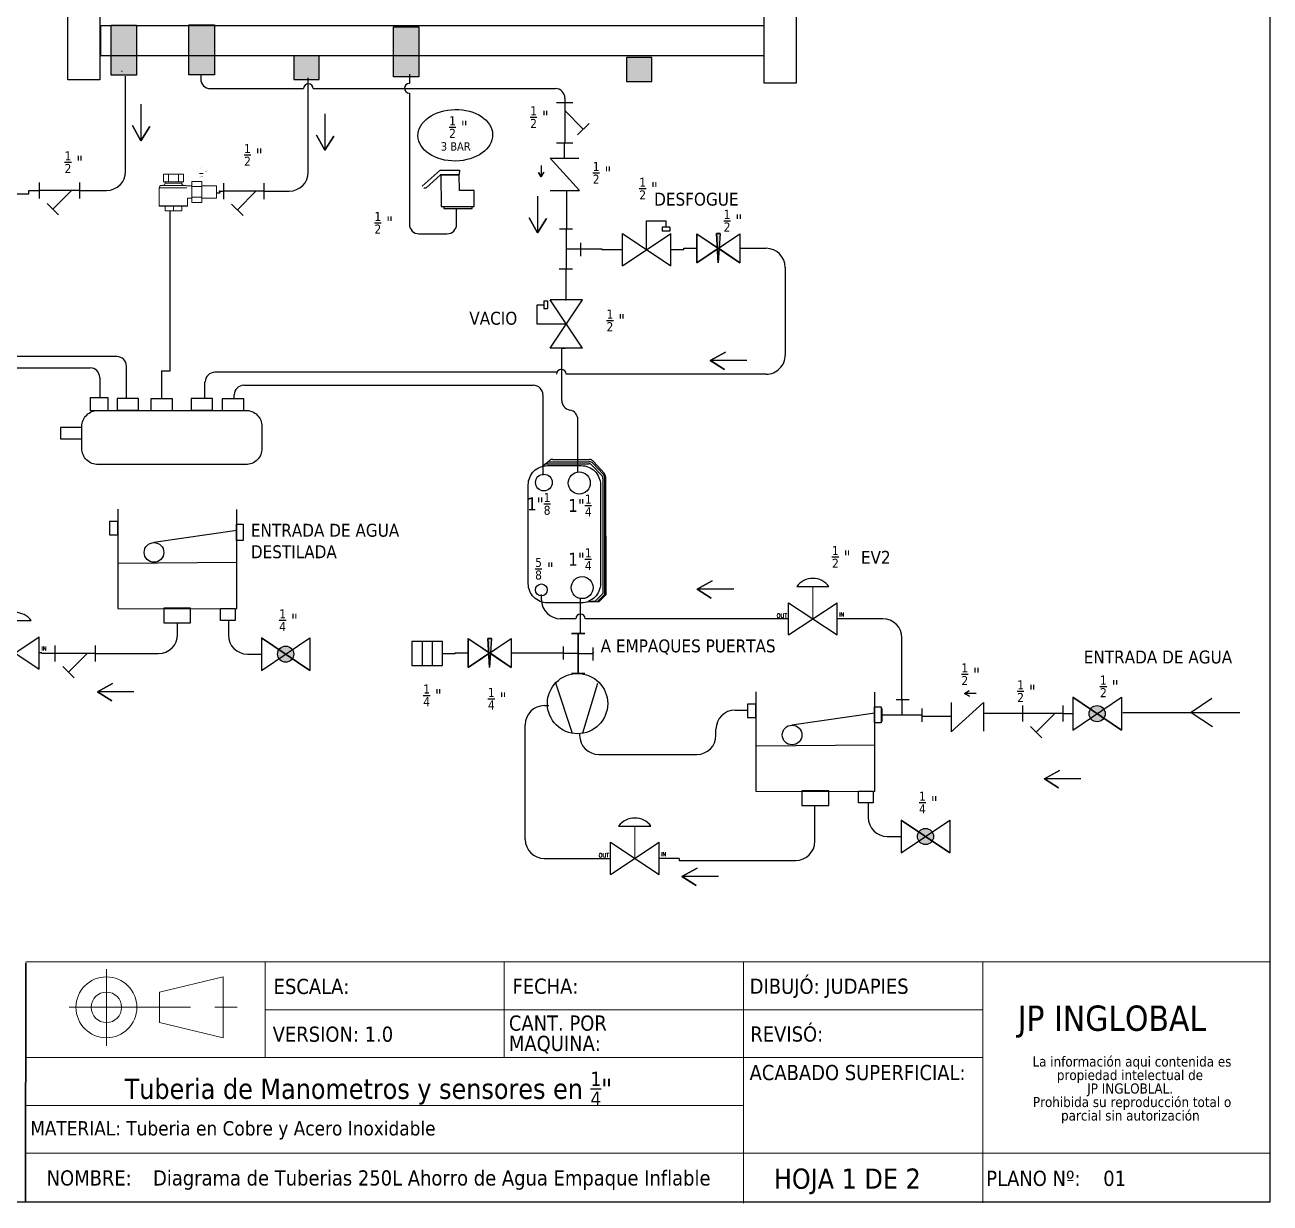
# Model space of a CAD drawing. Header units: millimetres. Extents: x -66 to 265, y 10 to 221.
# Drawn here: x 134.9 to 265, y 9.9 to 133 of the extents above; entities that cross this region are included whole.
import ezdxf
from ezdxf.enums import TextEntityAlignment as Align

# ---------------------------------------------------------------- set-up
doc = ezdxf.new("R2010")
doc.units = ezdxf.units.MM
doc.linetypes.add('CENTERX2', pattern=[20.32, 12.7, -2.54, 2.54, -2.54])
for name, color, linetype in [('CONTORNO', 179, 'Continuous'), ('SYMS', 7, 'Continuous'), ('TERMS', 123, 'Continuous'), ('WIRENO', 250, 'Continuous'), ('WIRES', 7, 'Continuous')]:
    doc.layers.add(name, color=color, linetype=linetype)
doc.styles.add('SLDTEXTSTYLE0', font='tahoma.ttf')
doc.styles.add('SLDTEXTSTYLE1', font='tahomabd.ttf')
doc.styles.get("Standard").update_dxf_attribs({"font": 'tahoma.ttf'})
doc.styles.add('WD', font='romans.shx')

# ---------------------------------------------------------------- blocks, each defined once
blk = doc.blocks.new('SW_NOTE_2')
at = {"layer": 'CONTORNO', "color": 0, "char_height": 1.0583, "attachment_point": 2, "style": 'SLDTEXTSTYLE0'}
for s, insert in [('La información aqui contenida es ', (10.29, 1.34)), ('propiedad intelectual de', (10.08, -0.07)), ('JP INGLOBLAL.', (10.1, -1.48)), ('Prohibida su reproducción total o ', (10.3, -2.89)), ('parcial sin autorización', (10.12, -4.3))]:
    blk.add_mtext(s, dxfattribs=dict(at, insert=insert))
blk = doc.blocks.new('SW_NOTE_4')
at = {"color": 0, "linetype": 'Continuous', "lineweight": 0, "char_height": 1.587, "attachment_point": 1, "style": 'SLDTEXTSTYLE0'}
for s, insert in [('CANT. POR ', (0, 2.02)), ('MAQUINA:', (0, -0.1))]:
    blk.add_mtext(s, dxfattribs=dict(at, insert=insert))
blk = doc.blocks.new('HGVA1_BALL_VALVE')
h = blk.add_hatch(color=256)
edge = h.paths.add_edge_path()
edge.add_arc((0, 0), 0.125, 0, 360)
at = {"ltscale": 3.2258}
for p, q in [((-0.375, 0.254), (0.375, -0.254)), ((-0.375, -0.254), (0.375, 0.254)), ((-0.375, 0.254), (-0.375, -0.254)), ((0.375, 0.254), (0.375, -0.254))]:
    blk.add_line(p, q, dxfattribs=at)
at = {"ltscale": 25.4, "flags": 128}
blk.add_lwpolyline([(0.375, 0.254), (0.375, -0.254), (-0.375, 0.254), (-0.375, -0.254)], close=True, dxfattribs=at)
at = {"ltscale": 3.2258}
blk.add_circle((0, 0), 0.125, dxfattribs=at)
at = {"ltscale": 25.4}
blk.add_circle((0, 0), 0.125, dxfattribs=at)
at = {"style": 'WD', "flags": 1}
for tag, height, p in [('INST', 0.125, (0.028, 0.678)), ('LOC', 0.125, (0.011, 0.516)), ('TAG1', 0.125, (0, 0.307)), ('FAMILY', 0.01, (-0.482, -0.121)), ('WDTYPE', 0.01, (-0.475, -0.062)), ('CAT', 0.01, (-0.482, -0.165)), ('MFG', 0.01, (-0.481, -0.197)), ('ASSYCODE', 0.01, (-0.453, -0.226))]:
    blk.add_attdef(tag, text='', height=height, dxfattribs=at).set_placement(p, align=Align.CENTER)
at = {"style": 'WD'}
blk.add_attdef('XREF', text='', height=0.0625, rotation=0.0625, dxfattribs=at).set_placement((0.541, 0.293), align=Align.TOP_CENTER)
blk.add_attdef('TERM01', text='', height=0.0625, dxfattribs=at).set_placement((-0.399, 0.018), align=Align.RIGHT)
for tag, p, height in [('X4TERM01', (-0.375, 0), 0.005), ('X8TERM02', (0, 0), 0.005), ('TERM02', (0.052, -0.037), 0.0625), ('X1TERM03', (0.375, 0), 0.005), ('TERM03', (0.406, 0.036), 0.0625), ('RATING1', (0.409, -0.162), 0.125), ('DESC1', (0.409, -0.341), 0.125), ('DESC2', (0.409, -0.525), 0.125), ('WDTAGALT', (0.409, -0.873), 0.125), ('DESC3', (0.409, -0.715), 0.125)]:
    blk.add_attdef(tag, p, '', height=height, dxfattribs=at)
blk = doc.blocks.new('HST1_STRAINER_Y_TYPE')
at = {"ltscale": 3.2258}
for p, q in [((0, 0.125), (0, -0.125)), ((0.625, 0.125), (0.625, -0.125)), ((0, 0), (0.625, 0)), ((0.125, 0), (0.412, -0.287)), ((0.324, -0.376), (0.501, -0.199))]:
    blk.add_line(p, q, dxfattribs=at)
at = {"style": 'WD', "flags": 1}
for tag, height, p in [('INST', 0.125, (0.33, 0.71)), ('LOC', 0.125, (0.306, 0.549)), ('TAG1', 0.125, (0.324, 0.34)), ('FAMILY', 0.01, (1.09, 0.044)), ('CAT', 0.01, (1.09, -0.001)), ('WDTYPE', 0.01, (1.102, -0.093)), ('MFG', 0.01, (1.092, -0.032)), ('ASSYCODE', 0.01, (1.12, -0.061))]:
    blk.add_attdef(tag, text='', height=height, dxfattribs=at).set_placement(p, align=Align.CENTER)
at = {"style": 'WD'}
for tag, height, p in [('WDTAGALT', 0.125, (0.035, 0.2)), ('TERM01', 0.0625, (-0.024, 0.018))]:
    blk.add_attdef(tag, text='', height=height, dxfattribs=at).set_placement(p, align=Align.RIGHT)
for tag, p, height in [('RATING1', (0.6, 0.18), 0.125), ('X4TERM01', (0, 0), 0.005), ('X1TERM03', (0.625, 0), 0.005), ('TERM03', (0.632, 0.013), 0.0625), ('DESC1', (-0.666, -0.258), 0.125), ('DESC2', (-0.666, -0.442), 0.125), ('X8TERM02', (0.412, -0.287), 0.005), ('TERM02', (0.447, -0.365), 0.0625), ('DESC3', (-0.666, -0.632), 0.125)]:
    blk.add_attdef(tag, p, '', height=height, dxfattribs=at)
blk.add_attdef('XREF', text='', height=0.0625, rotation=0.0625, dxfattribs=at).set_placement((0.649, -0.434), align=Align.TOP_CENTER)
blk = doc.blocks.new('check')
at = {"layer": 'WIRENO'}
for p, q in [((68.66, 166.54), (69.94, 166.54)), ((69.94, 166.54), (69.41, 166.25)), ((69.41, 166.25), (69.94, 166.54)), ((69.94, 166.54), (69.44, 166.85)), ((69.44, 166.85), (69.93, 166.54)), ((71.43, 162.27), (67.85, 165.55)), ((67.85, 165.55), (67.85, 162.36)), ((71.43, 165.55), (71.43, 162.27))]:
    blk.add_line(p, q, dxfattribs=at)
blk = doc.blocks.new('TNueva')
at = {"layer": 'WIRENO'}
for p, q in [((227.056, 75.746), (226.139, 75.746)), ((226.557, 74.707), (226.557, 75.745)), ((225.166, 74.246), (225.166, 75.163)), ((225.184, 74.712), (227.93, 74.712)), ((227.946, 74.232), (227.946, 75.149))]:
    blk.add_line(p, q, dxfattribs=at)
blk = doc.blocks.new('HGVA1_DIAPHRAGM_VALVE2')
at = {"color": 7, "linetype": 'Continuous', "lineweight": 0, "ltscale": 3.2258}
for p, q in [((-0.25, 0.5), (0.25, 0.5)), ((0, 0), (0, 0.5))]:
    blk.add_line(p, q, dxfattribs=at)
for p, q in [((-0.375, -0.25), (-0.375, 0.25)), ((-0.375, -0.25), (0.375, 0.25)), ((-0.375, 0.25), (0.375, -0.25)), ((0.375, -0.25), (0.375, 0.25))]:
    blk.add_line(p, q)
at = {"ltscale": 25.4, "flags": 128}
blk.add_lwpolyline([(0.25, 0.5, 0.5), (-0.25, 0.5)], format="xyb", close=True, dxfattribs=at)
at = {"style": 'WD', "flags": 1}
for tag, p in [('INST', (-0.469, 0.748)), ('LOC', (-0.469, 0.587)), ('TAG1', (-0.469, 0.378))]:
    blk.add_attdef(tag, text='', height=0.125, dxfattribs=at).set_placement(p, align=Align.RIGHT)
at = {"style": 'WD'}
blk.add_attdef('XREF', text='', height=0.0625, rotation=0.0625, dxfattribs=at).set_placement((0.518, 0.271), align=Align.TOP_CENTER)
blk.add_attdef('TERM01', text='', height=0.0625, dxfattribs=at).set_placement((-0.399, 0.018), align=Align.RIGHT)
for tag, p, height in [('X4TERM01', (-0.375, 0), 0.005), ('X1TERM02', (0.375, 0), 0.005), ('TERM02', (0.406, 0.036), 0.0625), ('RATING1', (0.388, -0.162), 0.125), ('DESC1', (0.388, -0.378), 0.125), ('DESC2', (0.388, -0.562), 0.125), ('DESC3', (0.388, -0.752), 0.125), ('WDTAGALT', (0.388, -0.907), 0.125)]:
    blk.add_attdef(tag, p, '', height=height, dxfattribs=at)
at = {"style": 'WD', "flags": 1}
for tag, p in [('WDTYPE', (-0.154, -0.127)), ('FAMILY', (-0.143, -0.17)), ('CAT', (-0.143, -0.215)), ('MFG', (-0.141, -0.246)), ('ASSYCODE', (-0.113, -0.275))]:
    blk.add_attdef(tag, text='', height=0.01, dxfattribs=at).set_placement(p, align=Align.CENTER)
blk = doc.blocks.new('RESERVA')
at = {"layer": 'WIRENO'}
for p, q in [((301.32, 73.69), (301.32, 59.85)), ((317.87, 59.8), (317.87, 73.64)), ((317.89, 70.73), (306.31, 69.05)), ((301.36, 66.16), (317.9, 66.3)), ((301.32, 59.85), (317.87, 59.8))]:
    blk.add_line(p, q, dxfattribs=at)
for points in [[(317.85, 71.6), (318.75, 71.6), (318.75, 69.35), (317.85, 69.35)], [(307.72, 57.86), (311.45, 57.86), (311.45, 59.9), (307.72, 59.9)]]:
    blk.add_lwpolyline(points, close=True, dxfattribs=at)
blk.add_circle((306.35, 67.67), 1.37, dxfattribs=at)
blk = doc.blocks.new('RESERVORIO')
at = {"layer": 'WIRENO'}
for points in [[(211.28, 62), (210.41, 62), (210.41, 60.61), (211.28, 60.61)], [(222.01, 52.91), (223.54, 52.91), (223.54, 51.68), (222.01, 51.68)]]:
    blk.add_lwpolyline(points, close=True, dxfattribs=at)
at = {"layer": 'WIRENO', "xscale": 0.75, "yscale": 0.75, "zscale": 0.75}
blk.add_blockref('RESERVA', (-14.7, 8.02), dxfattribs=at)
blk = doc.blocks.new('Bomba Vacio')
at = {"layer": 'WIRENO'}
for p, q in [((222.52, 152.69), (218.83, 163.9)), ((224.82, 152.84), (228.2, 163.9))]:
    blk.add_line(p, q, dxfattribs=at)
blk.add_circle((223.65, 159.36), 6.72, dxfattribs=at)
blk = doc.blocks.new('Enfriador')
at = {"layer": 'WIRENO'}
for p, q in [((76.92, 111.85), (77.07, 111.98)), ((77.4, 112.11), (81.25, 112.09)), ((81.62, 111.92), (82.8, 110.62)), ((76.26, 111.34), (76.63, 111.64)), ((76.63, 111.64), (81.18, 111.64)), ((76.64, 111.66), (76.9, 111.86)), ((76.9, 111.86), (81.23, 111.86)), ((81.54, 111.48), (82.5, 110.46)), ((81.6, 111.7), (82.68, 110.55)), ((82.64, 110.12), (82.64, 98.09)), ((82.81, 110.21), (82.83, 98)), ((82.93, 110.28), (82.95, 97.94)), ((82.64, 98.09), (81.83, 97.28)), ((82.83, 98), (82.04, 97.21)), ((82.95, 97.94), (82.22, 97.21)), ((81.83, 97.28), (81.1, 97.21)), ((82.04, 97.21), (81.17, 97.18)), ((82.22, 97.21), (81.97, 97.21))]:
    blk.add_line(p, q, dxfattribs=at)
blk.add_lwpolyline([(76.85, 111.46), (80.39, 111.46, -0.414214), (82.39, 109.46), (82.39, 99.12, -0.414214), (80.39, 97.12), (76.85, 97.12, -0.414214), (74.85, 99.12), (74.85, 109.46, -0.414214)], format="xyb", close=True, dxfattribs=at)
for centre, radius in [((80.18, 109.64), 1.15), ((76.48, 109.69), 0.873), ((76.22, 98.47), 0.619), ((80.48, 98.71), 1.15)]:
    blk.add_circle(centre, radius, dxfattribs=at)
for centre, start, end in [((77.4, 111.61), 89.7511, 131.1584), ((81.25, 111.59), 42.2685, 89.7511), ((81.18, 111.14), 43.3911, 90), ((81.23, 111.36), 43.2563, 90), ((82.43, 110.28), 0.0522, 42.2685), ((82.14, 110.12), 0, 43.3911), ((82.31, 110.21), 0.0807, 43.2563)]:
    blk.add_arc(centre, 0.5, start, end, dxfattribs=at)
blk = doc.blocks.new('HGVA1_NEADLE_VALVE')
blk.add_hatch(color=256).paths.add_polyline_path([(-0.034, 0.255), (0.03, 0.255), (-0.002, -0.255)])
at = {"ltscale": 3.2258}
for p, q in [((-0.375, 0.254), (0.375, -0.254)), ((-0.375, -0.254), (0.375, 0.254)), ((-0.375, 0.254), (-0.375, -0.254)), ((0.03, 0.255), (-0.034, 0.255)), ((-0.034, 0.255), (-0.002, -0.255)), ((0.03, 0.255), (-0.002, -0.255)), ((0.375, 0.254), (0.375, -0.254))]:
    blk.add_line(p, q, dxfattribs=at)
at = {"ltscale": 25.4, "flags": 128}
for points in [[(-0.375, -0.254), (-0.375, 0.254), (0, 0)], [(-0.034, 0.255), (0.03, 0.255), (-0.002, -0.255)], [(0.375, 0.254), (0.375, -0.254), (0, 0)]]:
    blk.add_lwpolyline(points, close=True, dxfattribs=at)
at = {"style": 'WD', "flags": 1}
for tag, height, p in [('INST', 0.125, (0.026, 0.682)), ('TAG1', 0.125, (-0.002, 0.311)), ('LOC', 0.125, (0.009, 0.52)), ('FAMILY', 0.01, (-0.145, -0.188)), ('WDTYPE', 0.01, (-0.122, -0.14)), ('CAT', 0.01, (-0.145, -0.232)), ('MFG', 0.01, (-0.143, -0.263)), ('ASSYCODE', 0.01, (-0.115, -0.293))]:
    blk.add_attdef(tag, text='', height=height, dxfattribs=at).set_placement(p, align=Align.CENTER)
at = {"style": 'WD'}
blk.add_attdef('XREF', text='', height=0.0625, rotation=0.0625, dxfattribs=at).set_placement((0.516, 0.298), align=Align.TOP_CENTER)
blk.add_attdef('TERM01', text='', height=0.0625, dxfattribs=at).set_placement((-0.399, 0.018), align=Align.RIGHT)
for tag, p, height in [('X4TERM01', (-0.375, 0), 0.005), ('X1TERM02', (0.375, 0), 0.005), ('TERM02', (0.406, 0.036), 0.0625), ('RATING1', (0.399, -0.148), 0.125), ('DESC1', (0.399, -0.313), 0.125), ('DESC2', (0.399, -0.497), 0.125), ('DESC3', (0.399, -0.686), 0.125), ('WDTAGALT', (0.399, -0.858), 0.125)]:
    blk.add_attdef(tag, p, '', height=height, dxfattribs=at)
blk = doc.blocks.new('HFI1_DRAIN_SILENCER')
for p, q in [((0.32, 0.125), (0, 0.125)), ((0, 0.125), (0, -0.125)), ((0.106, 0.125), (0.106, -0.125)), ((0.213, -0.125), (0.213, 0.125)), ((0.32, -0.125), (0.32, 0.125)), ((0, -0.125), (0.32, -0.125))]:
    blk.add_line(p, q)
at = {"style": 'WD'}
for tag, height, p in [('WDTAGALT', 0.125, (0.067, 0.187)), ('TERM01', 0.0625, (-0.025, 0.02))]:
    blk.add_attdef(tag, text='', height=height, dxfattribs=at).set_placement(p, align=Align.RIGHT)
for tag, p, height in [('RATING1', (0.105, 0.185), 0.125), ('X4TERM01', (0, 0), 0.005), ('X1TERM02', (0.32, 0), 0.005), ('TERM02', (0.327, 0.013), 0.0625), ('DESC1', (-0.829, -0.4), 0.125), ('DESC2', (-0.829, -0.584), 0.125), ('DESC3', (-0.829, -0.774), 0.125)]:
    blk.add_attdef(tag, p, '', height=height, dxfattribs=at)
at = {"style": 'WD', "flags": 1}
for tag, height, p in [('FAMILY', 0.01, (0.391, -0.029)), ('CAT', 0.01, (0.391, -0.073)), ('MFG', 0.01, (0.393, -0.104)), ('ASSYCODE', 0.01, (0.421, -0.134)), ('INST', 0.125, (0.357, -0.303)), ('LOC', 0.125, (0.334, -0.464)), ('WDTYPE', 0.01, (0.548, -0.276)), ('TAG1', 0.125, (0.352, -0.673))]:
    blk.add_attdef(tag, text='', height=height, dxfattribs=at).set_placement(p, align=Align.CENTER)
at = {"style": 'WD'}
blk.add_attdef('XREF', text='', height=0.0625, rotation=0.0625, dxfattribs=at).set_placement((0.642, -0.084), align=Align.TOP_CENTER)
blk = doc.blocks.new('WDDOT')
for radius in [0.03, 0.0187, 0.00929]:
    blk.add_circle((0, 0), radius)
blk = doc.blocks.new('Trampo')
for points in [[(117.18, 260.47), (116.16, 260.47), (116.16, 260.53), (116.64, 260.53), (116.64, 263.49), (116.17, 263.03), (116.12, 263.08), (116.65, 263.61), (116.7, 263.61), (116.7, 260.53), (117.18, 260.53)], [(117.75, 258.35), (117.2, 257.8), (116.17, 257.8), (115.68, 257.31), (115.68, 256.33), (117.7, 256.33), (117.7, 256.27), (115.61, 256.27), (115.61, 257.34), (116.16, 257.87), (117.18, 257.87), (117.66, 258.37), (117.66, 258.86), (117.18, 259.34), (116.17, 259.34), (115.68, 258.85), (115.63, 258.9), (116.16, 259.43), (117.2, 259.43), (117.75, 258.88)], [(119.73, 262.17), (119, 260.7), (118.92, 260.75), (119.65, 262.2)], [(120.48, 262.17), (119.73, 260.7), (119.65, 260.75), (120.39, 262.2)]]:
    blk.add_hatch(color=7).paths.add_polyline_path(points)
at = {"color": 7, "linetype": 'Continuous', "lineweight": 15}
for points in [[(93.14, 259.47), (105.47, 259.47), (105.47, 254.69), (93.14, 254.69)], [(93.14, 254.69), (93.14, 259.47), (93.14, 259.47)], [(96.24, 254.69), (96.24, 259.47), (96.24, 259.47)], [(102.39, 254.69), (102.39, 259.47), (102.39, 259.47)], [(90.48, 251.05), (90.48, 239.82), (90.48, 239.82)], [(91.97, 252.49), (106.66, 252.49), (106.66, 252.49)], [(94.17, 254.69), (94.17, 253.97), (94.17, 253.97)], [(104.46, 253.97), (104.46, 254.69), (104.46, 254.69)], [(110.68, 252.31), (107.39, 252.31), (107.39, 252.31)], [(116.95, 255.02), (110.68, 255.02), (110.68, 241.9), (116.95, 241.9)], [(116.95, 251.77), (110.68, 251.77), (110.68, 251.77)], [(116.95, 255.02), (116.95, 241.9), (116.95, 241.9)], [(126.1, 252.31), (116.95, 252.31), (116.95, 252.31)], [(126.1, 252.31), (126.1, 244.62), (126.1, 244.62)], [(108.15, 239.82), (108.15, 244.62), (108.15, 244.62)], [(108.15, 244.62), (110.68, 244.62), (110.68, 244.62)], [(116.95, 245.16), (110.68, 245.16), (110.68, 245.16)], [(116.95, 244.62), (126.1, 244.62), (126.1, 244.62)], [(107.93, 239.65), (90.7, 239.65), (90.7, 239.65)], [(104.46, 239.65), (104.46, 236.73), (94.17, 236.73), (94.17, 239.65)], [(99.3, 239.65), (99.3, 236.73), (99.3, 236.73)]]:
    blk.add_lwpolyline(points, dxfattribs=at)
at = {"color": 7, "linetype": 'Continuous', "lineweight": 20}
blk.add_lwpolyline([(115.59, 259.99), (117.71, 259.99), (117.71, 259.99)], dxfattribs=at)
at = {"color": 8, "linetype": 'Continuous', "lineweight": 15}
for points in [[(107.64, 251.05), (90.48, 251.05), (90.48, 251.05)], [(94.17, 253.97), (104.46, 253.97), (104.46, 253.97)], [(90.48, 239.82), (108.15, 239.82), (108.15, 239.82)]]:
    blk.add_lwpolyline(points, dxfattribs=at)
at = {"color": 7, "linetype": 'Continuous', "lineweight": 15}
for points in [[(91.94, 252.53), (91.14, 252.53), (90.48, 251.88), (90.48, 251.07)], [(92.66, 252.53), (93.48, 252.53), (94.12, 253.19), (94.12, 254)], [(104.46, 254), (104.46, 253.19), (105.12, 252.53), (105.92, 252.53)], [(107.36, 252.34), (107.12, 252.46), (106.89, 252.53), (106.64, 252.53)], [(90.48, 239.85), (90.48, 239.74), (90.56, 239.65), (90.68, 239.65)], [(107.92, 239.65), (108.02, 239.65), (108.1, 239.74), (108.1, 239.85)]]:
    blk.add_open_spline(points, degree=3, dxfattribs=at)
blk = doc.blocks.new('HGVA1_FLOAT_OPERATED_VALVE')
for p, q in [((0, 0), (0, 0.45)), ((0, 0.45), (0.3, 0.45)), ((0.3, 0.45), (0.3, 0.351)), ((-0.375, -0.25), (-0.375, 0.25)), ((-0.375, -0.25), (0.375, 0.25)), ((-0.375, 0.25), (0.375, -0.25)), ((0.36, 0.351), (0.24, 0.351)), ((0.24, 0.351), (0.24, 0.291)), ((0.36, 0.291), (0.24, 0.291)), ((0.36, 0.351), (0.36, 0.291)), ((0.375, -0.25), (0.375, 0.25))]:
    blk.add_line(p, q)
at = {"style": 'WD', "flags": 1}
for tag, p in [('INST', (-0.482, 0.637)), ('TAG1', (-0.481, 0.27)), ('LOC', (-0.482, 0.454))]:
    blk.add_attdef(tag, text='', height=0.125, dxfattribs=at).set_placement(p, align=Align.RIGHT)
at = {"style": 'WD'}
blk.add_attdef('XREF', text='', height=0.0625, rotation=0.0625, dxfattribs=at).set_placement((0.52, 0.255), align=Align.TOP_CENTER)
blk.add_attdef('TERM01', text='', height=0.0625, dxfattribs=at).set_placement((-0.399, 0.018), align=Align.RIGHT)
for tag, p, height in [('X4TERM01', (-0.375, 0), 0.005), ('X1TERM02', (0.375, 0), 0.005), ('TERM02', (0.406, 0.036), 0.0625), ('RATING1', (0.388, -0.148), 0.125), ('DESC1', (0.388, -0.364), 0.125), ('DESC2', (0.388, -0.548), 0.125), ('DESC3', (0.388, -0.738), 0.125), ('WDTAGALT', (0.388, -0.91), 0.125)]:
    blk.add_attdef(tag, p, '', height=height, dxfattribs=at)
at = {"style": 'WD', "flags": 1}
for tag, p in [('WDTYPE', (-0.173, -0.125)), ('FAMILY', (-0.176, -0.156)), ('CAT', (-0.176, -0.2)), ('MFG', (-0.174, -0.232)), ('ASSYCODE', (-0.146, -0.261))]:
    blk.add_attdef(tag, text='', height=0.01, dxfattribs=at).set_placement(p, align=Align.CENTER)
blk = doc.blocks.new('SAFETY')
at = {"layer": 'WIRENO'}
for p, q in [((90.56, 155.92), (92.05, 157.26)), ((92.05, 157.26), (93.67, 157.26)), ((93.67, 157.26), (93.65, 156.88)), ((92.08, 156.85), (90.86, 155.76)), ((93.65, 156.88), (92.08, 156.85)), ((92.13, 156.84), (92.15, 154.22)), ((93.65, 156.83), (92.15, 156.83)), ((93.67, 155.56), (93.65, 156.83)), ((90.86, 155.76), (90.69, 155.74)), ((94.91, 155.56), (93.67, 155.56)), ((94.91, 154.22), (94.91, 155.56)), ((92.15, 154.22), (94.91, 154.22)), ((92.37, 154.22), (92.37, 154.04)), ((92.37, 154.04), (94.73, 154.04)), ((94.73, 154.04), (94.73, 154.22))]:
    blk.add_line(p, q, dxfattribs=at)

msp = doc.modelspace()

# ---------------------------------------------------------------- hatches: boundary and pattern name
at = {"layer": 'WIRENO'}
h = msp.add_hatch(dxfattribs=at)
h.set_pattern_fill('AR-CONC', color=256)
h.paths.add_polyline_path([(101.3, 138.28), (101.3, 137.08), (98.24, 137.08), (98.24, 135.57), (101.31, 135.57), (101.31, 134.08), (103.4, 136.17)])
h.paths.add_polyline_path([(97.73, 116.8), (96.23, 116.8), (96.23, 113.73), (94.73, 113.73), (96.82, 111.64), (98.93, 113.73), (97.73, 113.73)])
h.paths.add_polyline_path([(121.65, 101.49), (119.55, 99.4), (121.65, 97.29), (121.65, 98.49), (124.72, 98.49), (124.72, 99.99), (121.65, 99.99)])
h.paths.add_polyline_path([(100.12, 84.73), (98.62, 84.73), (98.62, 81.67), (97.12, 81.67), (99.21, 79.57), (101.32, 81.67), (100.12, 81.67)])
h.paths.add_polyline_path([(204.83, 49.61), (204.83, 48.41), (201.77, 48.41), (201.77, 46.9), (204.83, 46.9), (204.83, 45.41), (206.93, 47.5)])
h.paths.add_polyline_path([(236.86, 94.98), (233.8, 94.98), (233.8, 96.48), (231.7, 94.39), (233.8, 92.28), (233.8, 93.48), (236.86, 93.48)])
h = msp.add_hatch(color=256, dxfattribs=at)
h.dxf.hatch_style = 1
h.paths.add_polyline_path([(143.92, 129.63), (143.92, 127.7), (146.58, 127.7), (146.58, 129.63)])
h.paths.add_polyline_path([(146.58, 132.73), (143.92, 132.73), (143.92, 129.63), (146.58, 129.63)])
h = msp.add_hatch(color=256, dxfattribs=at)
h.dxf.hatch_style = 1
h.paths.add_polyline_path([(152.04, 129.67), (152.04, 127.74), (154.71, 127.74), (154.71, 129.67)])
h.paths.add_polyline_path([(154.71, 132.78), (152.04, 132.78), (152.04, 129.67), (154.71, 129.67)])
h = msp.add_hatch(color=256, dxfattribs=at)
h.dxf.hatch_style = 1
h.paths.add_polyline_path([(176.08, 132.75), (173.41, 132.75), (173.41, 127.54), (176.08, 127.54)])
h = msp.add_hatch(color=256, dxfattribs=at)
h.dxf.hatch_style = 1
h.paths.add_polyline_path([(165.65, 129.74), (163, 129.74), (163, 127.25), (165.65, 127.25)])
h = msp.add_hatch(color=256, dxfattribs=at)
h.dxf.hatch_style = 1
h.paths.add_polyline_path([(200.42, 129.55), (197.78, 129.55), (197.78, 127.06), (200.42, 127.06)])
h = msp.add_hatch(dxfattribs=at)
h.set_pattern_fill('AR-CONC', color=256, scale=0.5)
h.set_pattern_definition([(50, (111.784, 24.14), (91.09, -7.97), [9.525, -104.775]), (355, (111.78, 24.14), (-17.62, 95.53), [7.62, -83.82]), (100.45, (119.375, 23.47), (73.47, 87.56), [8.095, -89.045]), (46.18, (111.78, 49.54), (135.54, -21.02), [14.29, -157.16]), (96.64, (123.08, 47.79), (118.7, 123.71), [12.14, -133.57]), (351.18, (111.78, 49.54), (118.7, 123.71), [11.43, -125.73]), (21, (124.484, 43.19), (75.81, -51.13), [9.525, -104.775]), (326, (124.48, 43.19), (30.9, 92.09), [7.62, -83.82]), (71.45, (130.8, 38.93), (106.71, 40.96), [8.095, -89.045]), (37.5, (111.784, 24.138), (1.544, 42.278), [0, -82.804, 0, -85.09, 0, -84.1375]), (7.5, (111.784, 24.138), (33.41, 50.09), [0, -48.514, 0, -80.899, 0, -32.0675]), (327.5, (83.463, 24.138), (67.795, -2.864), [0, -31.75, 0, -99.06, 0, -131.445]), (317.5, (70.763, 24.14), (74.065, 12.713), [0, -41.275, 0, -65.786, 0, -93.345])])
h.paths.add_polyline_path([(155.99, 100.43), (158.09, 102.52), (156.89, 102.52), (156.89, 105.59), (155.39, 105.59), (155.39, 102.52), (153.89, 102.52)])
h = msp.add_hatch(dxfattribs=at)
h.set_pattern_fill('AR-CONC', color=256, scale=0.5)
h.set_pattern_definition([(50, (190.336, 15.9), (91.09, -7.97), [9.525, -104.775]), (355, (190.34, 15.9), (-17.62, 95.53), [7.62, -83.82]), (100.45, (197.93, 15.24), (73.47, 87.56), [8.095, -89.045]), (46.18, (190.34, 41.3), (135.54, -21.02), [14.29, -157.16]), (96.64, (201.63, 39.55), (118.7, 123.71), [12.14, -133.57]), (351.18, (190.34, 41.3), (118.7, 123.71), [11.43, -125.73]), (21, (203.036, 34.95), (75.81, -51.13), [9.525, -104.775]), (326, (203.04, 34.95), (30.9, 92.09), [7.62, -83.82]), (71.45, (209.35, 30.69), (106.71, 40.96), [8.095, -89.045]), (37.5, (190.336, 15.9), (1.544, 42.278), [0, -82.804, 0, -85.09, 0, -84.1375]), (7.5, (190.336, 15.9), (33.41, 50.09), [0, -48.514, 0, -80.899, 0, -32.0675]), (327.5, (162.015, 15.9), (67.795, -2.864), [0, -31.75, 0, -99.06, 0, -131.445]), (317.5, (149.315, 15.9), (74.065, 12.713), [0, -41.275, 0, -65.786, 0, -93.345])])
h.paths.add_polyline_path([(233.8, 93.48), (236.86, 93.48), (236.86, 94.98), (233.8, 94.98), (233.8, 96.48), (231.7, 94.39), (233.8, 92.28)])
h = msp.add_hatch(dxfattribs=at)
h.set_pattern_fill('AR-CONC', color=256, scale=0.5)
h.set_pattern_definition([(50, (160.04, -29.775), (91.09, -7.97), [9.525, -104.775]), (355, (160.04, -29.78), (-17.62, 95.53), [7.62, -83.82]), (100.45, (167.63, -30.44), (73.47, 87.56), [8.095, -89.045]), (46.18, (160.04, -4.38), (135.54, -21.02), [14.29, -157.16]), (96.64, (171.33, -6.13), (118.7, 123.71), [12.14, -133.57]), (351.18, (160.04, -4.38), (118.7, 123.71), [11.43, -125.73]), (21, (172.74, -10.725), (75.81, -51.13), [9.525, -104.775]), (326, (172.74, -10.73), (30.9, 92.09), [7.62, -83.82]), (71.45, (179.06, -14.99), (106.71, 40.96), [8.095, -89.045]), (37.5, (160.04, -29.775), (1.544, 42.278), [0, -82.804, 0, -85.09, 0, -84.1375]), (7.5, (160.04, -29.775), (33.41, 50.09), [0, -48.514, 0, -80.899, 0, -32.0675]), (327.5, (131.717, -29.775), (67.795, -2.864), [0, -31.75, 0, -99.06, 0, -131.445]), (317.5, (119.02, -29.775), (74.065, 12.713), [0, -41.275, 0, -65.786, 0, -93.345])])
h.paths.add_polyline_path([(204.83, 46.9), (204.83, 45.41), (206.93, 47.5), (204.83, 49.61), (204.83, 48.41), (201.77, 48.41), (201.77, 46.9)])

# ---------------------------------------------------------------- linework, layer by layer
at = {"color": 7, "linetype": 'Continuous'}
for p, q in [((265, 10), (265, 205)), ((15, 10), (265, 10))]:
    msp.add_line(p, q, dxfattribs=at)
at = {"color": 7, "linetype": 'CENTERX2', "lineweight": 0}
for p, q in [((265, 51.17), (265, 10)), ((143.43, 34.29), (143.43, 26.3)), ((139.53, 30.32), (157.1, 30.32)), ((134.96, 10), (265, 10))]:
    msp.add_line(p, q, dxfattribs=at)
at = {"color": 7, "linetype": 'Continuous', "lineweight": 30}
msp.add_line((135.02, 34.97), (134.96, 10), dxfattribs=at)
at = {"color": 7, "linetype": 'Continuous', "lineweight": 0}
for p, q in [((265, 35.07), (135, 35.07)), ((160, 35.09), (160, 25.07)), ((185, 35.07), (185, 25.07)), ((210, 35.07), (210, 9.87)), ((235, 35.07), (235, 9.9)), ((155.64, 33.5), (148.97, 31.91)), ((155.64, 27.15), (155.64, 33.5)), ((148.97, 31.91), (148.97, 28.74)), ((235, 30.07), (160, 30.07)), ((148.97, 28.74), (155.64, 27.15)), ((235, 25.07), (134.99, 25.07)), ((210, 20.07), (134.99, 20.07)), ((265, 15.07), (134.99, 15.07))]:
    msp.add_line(p, q, dxfattribs=at)
for radius in [3.18, 1.59]:
    msp.add_circle((143.43, 30.32), radius, dxfattribs=at)
at = {"layer": 'WIRENO'}
for p, q in [((147.01, 124.67), (147.01, 120.85)), ((166.25, 123.67), (166.25, 119.86)), ((147.01, 120.85), (146.15, 122.44)), ((146.15, 122.44), (147.01, 120.85)), ((147.01, 120.85), (147.96, 122.33)), ((147.96, 122.33), (147.01, 120.86)), ((166.25, 119.86), (165.39, 121.44)), ((165.39, 121.44), (166.25, 119.86)), ((166.25, 119.86), (167.2, 121.34)), ((167.2, 121.34), (166.25, 119.87)), ((188.48, 115.06), (188.48, 111.24)), ((188.48, 111.24), (187.61, 112.82)), ((187.61, 112.82), (188.48, 111.24)), ((188.48, 111.24), (189.42, 112.72)), ((189.42, 112.72), (188.48, 111.25)), ((206.52, 97.9), (208.1, 98.76)), ((208.1, 98.76), (206.52, 97.9)), ((210.33, 97.9), (206.52, 97.9)), ((206.52, 97.9), (208, 96.95)), ((208, 96.95), (206.53, 97.9)), ((205.14, 74.01), (206.73, 74.87)), ((206.73, 74.87), (205.14, 74.01)), ((208.96, 74.01), (205.14, 74.01)), ((205.14, 74.01), (206.62, 73.06)), ((206.62, 73.06), (205.15, 74.01)), ((142.5, 63.29), (144.08, 64.15)), ((144.08, 64.15), (142.5, 63.29)), ((146.31, 63.29), (142.5, 63.29)), ((142.5, 63.29), (143.98, 62.35)), ((143.98, 62.35), (142.51, 63.29)), ((258.91, 62.6), (256.74, 61.13)), ((249.63, 61.13), (261.85, 61.13)), ((256.74, 61.13), (258.97, 59.66)), ((241.41, 54.18), (243, 55.05)), ((243, 55.05), (241.42, 54.18)), ((245.23, 54.18), (241.41, 54.18)), ((241.42, 54.18), (242.9, 53.24)), ((242.9, 53.24), (241.43, 54.18)), ((203.56, 43.99), (205.14, 44.86)), ((205.14, 44.86), (203.56, 43.99)), ((207.38, 43.99), (203.56, 43.99)), ((203.56, 43.99), (205.04, 43.05)), ((205.04, 43.05), (203.57, 43.99))]:
    msp.add_line(p, q, dxfattribs=at)
for points in [[(139.39, 171.29), (142.74, 171.29), (142.74, 127.22), (139.39, 127.22)], [(212.13, 170.93), (215.48, 170.93), (215.48, 126.87), (212.13, 126.87)], [(142.8, 129.76), (212.16, 129.76), (212.16, 132.86), (142.8, 132.86)], [(143.92, 132.92), (146.58, 132.92), (146.58, 127.7), (143.92, 127.7)], [(152.04, 132.96), (154.71, 132.96), (154.71, 127.74), (152.04, 127.74)], [(173.41, 132.75), (176.08, 132.75), (176.08, 127.54), (173.41, 127.54)], [(163, 127.25), (165.65, 127.25), (165.65, 129.74), (163, 129.74)], [(197.78, 127.06), (200.42, 127.06), (200.42, 129.55), (197.78, 129.55)], [(143.58, 92.65), (141.78, 92.65), (141.78, 94.02), (143.58, 94.02)], [(144.55, 92.71), (146.78, 92.71), (146.78, 93.93), (144.55, 93.93)], [(148.08, 92.69), (150.32, 92.69), (150.32, 93.91), (148.08, 93.91)], [(152.29, 92.7), (154.53, 92.7), (154.53, 93.92), (152.29, 93.92)], [(155.54, 92.68), (157.77, 92.68), (157.77, 93.9), (155.54, 93.9)], [(138.63, 89.7), (140.87, 89.7), (140.87, 90.91), (138.63, 90.91)]]:
    msp.add_lwpolyline(points, close=True, dxfattribs=at)
msp.add_lwpolyline([(142.56, 92.69), (157.99, 92.69, -0.414214), (159.68, 91.01), (159.68, 88.71, -0.414214), (157.99, 87.02), (142.56, 87.02, -0.414214), (140.87, 88.71), (140.87, 91.01, -0.414214)], format="xyb", close=True, dxfattribs=at)
msp.add_ellipse((179.88, 121.43), major_axis=(3.9, 0.07), ratio=0.68956, dxfattribs=at)
at = {"layer": 'WIRES'}
for p, q in [((144.99, 128.13), (145.09, 128.13)), ((145.44, 117.66), (145.44, 127.59)), ((153.28, 127.74), (153.28, 127.31)), ((175.08, 127.83), (175.08, 126.83)), ((154.28, 126.31), (164.02, 126.31)), ((164.52, 117.59), (164.52, 127.44)), ((165.02, 126.31), (172.25, 126.31)), ((172.25, 126.31), (190.33, 126.31)), ((175.08, 125.84), (175.08, 112.13)), ((191.33, 125.31), (191.33, 124.85)), ((191.29, 119.03), (191.29, 120.63)), ((191.34, 120.63), (191.31, 120.63)), ((131.47, 115.31), (135.33, 115.31)), ((135.33, 115.31), (135.33, 115.66)), ((135.33, 115.66), (136.39, 115.66)), ((140.61, 115.66), (143.44, 115.66)), ((154.93, 115.43), (155.27, 115.43)), ((155.27, 115.43), (155.27, 115.59)), ((155.27, 115.59), (155.67, 115.59)), ((159.89, 115.59), (162.52, 115.59)), ((191.53, 111.64), (191.53, 115.71)), ((150.05, 113.54), (150.05, 96.77)), ((180.01, 112.13), (180.01, 113.79)), ((176.08, 111.13), (179.01, 111.13)), ((193.01, 109.55), (195.17, 109.55)), ((195.17, 109.55), (195.17, 109.51)), ((195.17, 109.51), (197.33, 109.51)), ((202.39, 109.51), (203.74, 109.51)), ((203.74, 109.51), (203.74, 109.65)), ((203.74, 109.65), (205.09, 109.65)), ((209.61, 109.62), (212.35, 109.62)), ((191.46, 104.34), (191.46, 107.47)), ((214.35, 107.62), (214.35, 98.47)), ((191.35, 104.24), (191.45, 104.34)), ((191.35, 104.24), (191.44, 104.24)), ((191, 93.71), (191, 99.17)), ((191, 99.17), (191.35, 99.17)), ((144.53, 98.3), (128.03, 98.3)), ((132.5, 97.13), (141.73, 97.13)), ((145.53, 93.93), (145.53, 97.3)), ((150.05, 96.77), (149.17, 96.77)), ((149.17, 96.77), (149.17, 93.91)), ((190.5, 96.67), (154.75, 96.67)), ((212.35, 96.47), (191.47, 96.48)), ((142.73, 96.13), (142.73, 94.02)), ((153.72, 93.92), (153.72, 95.67)), ((153.72, 95.67), (153.75, 95.67)), ((157.78, 95.31), (188.03, 95.31)), ((156.78, 93.9), (156.78, 94.31)), ((189.03, 94.31), (189.03, 85.91)), ((192.69, 86.24), (192.69, 91.73)), ((188.88, 72.91), (188.88, 73.44)), ((192.95, 69.37), (192.95, 73.11)), ((150.87, 69.28), (150.87, 70.49)), ((156.17, 70.72), (156.17, 69.22)), ((192.46, 70.91), (190.88, 70.91)), ((214.7, 70.91), (193.47, 70.91)), ((224.54, 70.91), (219.76, 70.91)), ((226.54, 62.42), (226.54, 68.91)), ((136.67, 67.35), (136.42, 67.35)), ((136.67, 67.28), (136.67, 67.35)), ((137.81, 67.28), (136.67, 67.28)), ((138.04, 67.28), (137.81, 67.28)), ((137.81, 67.28), (137.81, 67.28)), ((142.26, 67.28), (148.87, 67.28)), ((158.17, 67.22), (159.63, 67.22)), ((178.55, 67.3), (179.88, 67.3)), ((179.88, 67.3), (179.88, 67.34)), ((179.88, 67.34), (181.22, 67.34)), ((185.72, 67.34), (191.13, 67.34)), ((194.27, 67.41), (194.27, 67.35)), ((189.18, 61.84), (189.65, 61.84)), ((209.11, 61.37), (210.35, 61.37)), ((228.64, 60.75), (231.66, 60.75)), ((235.06, 60.3), (235.06, 60.27)), ((239.12, 61.01), (235.07, 61.01)), ((243.34, 61.01), (243.41, 61.01)), ((243.41, 61.01), (243.41, 61.02)), ((243.41, 61.02), (244.15, 61.02)), ((244.15, 61.02), (244.15, 61.01)), ((244.15, 61.01), (244.4, 61.01)), ((187.18, 47.87), (187.18, 59.84)), ((192.87, 58.91), (192.87, 58.74)), ((207.11, 58.74), (207.11, 59.37)), ((194.87, 56.74), (205.11, 56.74)), ((217.44, 47.67), (217.44, 51.39)), ((223.01, 51.68), (223.01, 50.17)), ((225.01, 48.17), (226.47, 48.17)), ((189.15, 45.87), (196.1, 45.87)), ((203.25, 45.87), (201.17, 45.87)), ((203.25, 45.87), (203.25, 45.67)), ((203.25, 45.67), (214.63, 45.67)), ((214.63, 45.67), (215.44, 45.67))]:
    msp.add_line(p, q, dxfattribs=at)
for centre, radius, start, end in [((154.28, 127.31), 1, 180, 269.9918), ((164.53, 126.31), 0.5, 0, 180), ((175.08, 126.34), 0.5, 90, 270), ((190.33, 125.31), 1, 0, 90), ((143.44, 117.66), 2, 270, 0), ((162.52, 117.59), 2, 270, 0), ((176.08, 112.13), 1, 180, 270), ((179.01, 112.13), 1, 270, 0), ((212.35, 107.62), 2, 0, 90), ((144.53, 97.3), 1, 0, 90), ((212.35, 98.47), 2, 269.9886, 0), ((141.73, 96.13), 1, 0, 90), ((154.75, 95.67), 1, 90, 180), ((190.96, 96.48), 0.5, 0, 180), ((157.78, 94.31), 1, 90, 180), ((188.03, 94.31), 1, 0, 90), ((192, 93.71), 1, 180, 260.9537), ((191.69, 91.73), 1, 0, 80.9537), ((190.88, 72.91), 2, 180, 269.9845), ((192.96, 70.91), 0.5, 0, 180), ((224.54, 68.91), 2, 0, 90), ((148.87, 69.28), 2, 270, 0), ((158.17, 69.22), 2, 180, 270), ((189.18, 59.84), 2, 90, 180), ((209.11, 59.37), 2, 90, 180), ((194.87, 58.74), 2, 180, 270), ((205.11, 58.74), 2, 270, 0), ((225.01, 50.17), 2, 180, 270), ((189.18, 47.87), 2, 180, 270), ((215.44, 47.67), 2, 270, 0)]:
    msp.add_arc(centre, radius, start, end, dxfattribs=at)

# ---------------------------------------------------------------- block references
at = {"xscale": 0.168075, "yscale": 0.168075, "zscale": 0.168075}
msp.add_blockref('Trampo', (133.74, 73.75), dxfattribs=at)
at = {"color": 7, "linetype": 'Continuous', "lineweight": 0}
msp.add_blockref('SW_NOTE_4', (185.48, 27.45), dxfattribs=at)
at = {"layer": 'CONTORNO', "color": 7}
msp.add_blockref('SW_NOTE_2', (240.28, 23.85), dxfattribs=at)
at = {"layer": 'SYMS', "rotation": 90}
for name, p, xscale, yscale, zscale in [('HST1_STRAINER_Y_TYPE', (191.31, 124.85), -6.749999999999999, 6.749999999999999, 6.749999999999999), ('HGVA1_FLOAT_OPERATED_VALVE', (191.47, 101.71), 6.720000000000001, 6.720000000000001, 6.720000000000001)]:
    msp.add_blockref(name, p, dxfattribs=dict(at, xscale=xscale, yscale=yscale, zscale=zscale))
at = {"layer": 'SYMS'}
for name, p, xscale, yscale, zscale in [('HST1_STRAINER_Y_TYPE', (140.61, 115.66), -6.749999999999999, 6.749999999999999, 6.749999999999999), ('HST1_STRAINER_Y_TYPE', (159.89, 115.59), -6.749999999999999, 6.749999999999999, 6.749999999999999), ('HGVA1_FLOAT_OPERATED_VALVE', (199.86, 109.47), 6.720000000000001, 6.720000000000001, 6.720000000000001), ('HGVA1_NEADLE_VALVE', (207.36, 109.62), 6, 6, 6), ('HST1_STRAINER_Y_TYPE', (142.26, 67.28), -6.749999999999999, 6.749999999999999, 6.749999999999999), ('HGVA1_BALL_VALVE', (162.16, 67.22), 6.749999999999999, 6.749999999999999, 6.749999999999999), ('HFI1_DRAIN_SILENCER', (175.35, 67.3), 10, 10, 10), ('HGVA1_NEADLE_VALVE', (183.47, 67.34), 6, 6, 6), ('HGVA1_BALL_VALVE', (246.93, 61), 6.749999999999999, 6.749999999999999, 6.749999999999999), ('HST1_STRAINER_Y_TYPE', (243.34, 61.01), -6.749999999999999, 6.749999999999999, 6.749999999999999), ('HGVA1_BALL_VALVE', (229, 48.17), 6.749999999999999, 6.749999999999999, 6.749999999999999)]:
    msp.add_blockref(name, p, dxfattribs=dict(at, xscale=xscale, yscale=yscale, zscale=zscale))
for p in [(155.27, 115.59), (155.27, 115.43), (195.17, 109.51), (179.88, 67.34), (179.88, 67.3), (179.88, 67.3)]:
    msp.add_blockref('WDDOT', p, dxfattribs=at)
ref = msp.add_blockref('HGVA1_DIAPHRAGM_VALVE2', (217.23, 70.91), dxfattribs=dict(at, xscale=6.749999999999999, yscale=6.749999999999999, zscale=6.749999999999999))
ref.add_attrib('TERM01', 'OUT', dxfattribs={"layer": 'TERMS', "height": 0.422, "style": 'WD'}).set_placement((214.54, 71.03), align=Align.RIGHT)
ref.add_attrib('TERM02', 'IN', (219.97, 71.15), dxfattribs={"layer": 'TERMS', "height": 0.422, "style": 'WD'})
ref = msp.add_blockref('HGVA1_DIAPHRAGM_VALVE2', (133.89, 67.35), dxfattribs=dict(at, xscale=6.749999999999999, yscale=6.749999999999999, zscale=6.749999999999999))
ref.add_attrib('TERM01', 'OUT', dxfattribs={"layer": 'TERMS', "height": 0.422, "style": 'WD'}).set_placement((131.19, 67.47), align=Align.RIGHT)
ref.add_attrib('TERM02', 'IN', (136.63, 67.59), dxfattribs={"layer": 'TERMS', "height": 0.422, "style": 'WD'})
ref = msp.add_blockref('HGVA1_DIAPHRAGM_VALVE2', (198.63, 45.88), dxfattribs=dict(at, xscale=6.749999999999999, yscale=6.749999999999999, zscale=6.749999999999999))
ref.add_attrib('TERM01', 'OUT', dxfattribs={"layer": 'TERMS', "height": 0.422, "style": 'WD'}).set_placement((195.94, 46), align=Align.RIGHT)
ref.add_attrib('TERM02', 'IN', (201.38, 46.12), dxfattribs={"layer": 'TERMS', "height": 0.422, "style": 'WD'})
at = {"layer": 'WIRENO'}
for name, p, xscale, yscale, zscale, rotation in [('check', (344.99, 182.64), -0.9375, 0.9375, 0.9375, 90), ('TNueva', (79.39, 449.39), 1.5, 1.5, 1.5, 270), ('TNueva', (304.77, -272.55), 1.5, 1.5, 1.5, 90), ('TNueva', (80.66, 407.13), 1.5, 1.5, 1.5, 270)]:
    msp.add_blockref(name, p, dxfattribs=dict(at, xscale=xscale, yscale=yscale, zscale=zscale, rotation=rotation))
for name, p, xscale, yscale, zscale in [('SAFETY', (63.22, -78.78), 1.25, 1.25, 1.25), ('Bomba Vacio', (87.81, -12.65), 0.46875, 0.46875, 0.46875), ('check', (298.66, -93.04), -0.9375, 0.9375, 0.9375), ('TNueva', (-113.28, -51.19), 1.5, 1.5, 1.5)]:
    msp.add_blockref(name, p, dxfattribs=dict(at, xscale=xscale, yscale=yscale, zscale=zscale))
for name, p in [('Enfriador', (112.65, -24.54)), ('RESERVORIO', (-66.66, 19.07)), ('RESERVORIO', (0, 0))]:
    msp.add_blockref(name, p, dxfattribs=at)

# ---------------------------------------------------------------- texts
at = {"char_height": 1.35, "attachment_point": 1}
for s, width, insert in [('\\A1;   {\\H0.7x;\\S1/2;} "', 4.4601, (186.18, 124.46)), ('\\A1;   {\\H0.7x;\\S1/2;\\H1.4286x; }"\\P{\\H0.64815x;  3 BAR}', 4.4601, (177.71, 123.42)), ('\\A1;   {\\H0.7x;\\S1/2;} "', 4.4601, (137.54, 119.75)), ('\\A1;   {\\H0.7x;\\S1/2;} "', 4.4601, (156.29, 120.51)), ('\\A1;   {\\H0.7x;\\S1/2;} "', 4.4601, (192.72, 118.64)), ('\\A1;   {\\H0.7x;\\S1/2;} "', 4.4601, (197.58, 116.99)), ('\\A1;DESFOGUE', 10.8698, (200.65, 115.43)), ('\\A1;   {\\H0.7x;\\S1/2;} "', 4.4601, (169.91, 113.42)), ('\\A1;   {\\H0.7x;\\S1/2;} "', 4.4601, (206.4, 113.64)), ('\\A1;VACIO', 10.8698, (181.34, 102.99)), ('\\A1;   {\\H0.7x;\\S1/2;} "', 4.4601, (194.16, 103.22)), ('\\A1;   1"{\\H0.7x;\\S1/8;\\H1.4286x; }', 4.4601, (185.85, 84.05)), ('\\A1;   1"{\\H0.7x;\\S1/4;\\H1.4286x; }', 4.4601, (190.15, 83.89)), ('\\A1;ENTRADA DE AGUA DESTILADA', 17.3292, (158.52, 80.84)), ('\\A1;   1"{\\H0.7x;\\S1/4;\\H1.4286x; }', 4.4601, (190.15, 78.27)), ('\\A1;   {\\H0.7x;\\S1/2;} "', 4.4601, (217.71, 78.51)), ('\\A1;{\\H0.7x;\\S5/8;} "', 4.4601, (188.22, 77.28)), ('\\A1;EV2', 10.8698, (222.25, 78.01)), ('\\A1;   {\\H0.7x;\\S1/4;\\H1.4286x; }"', 4.4601, (159.97, 71.9)), ('\\A1;A EMPAQUES PUERTAS', 17.3292, (195.06, 68.76)), ('\\A1;ENTRADA DE AGUA', 17.3292, (245.53, 67.6)), ('\\A1;   {\\H0.7x;\\S1/2;} "', 4.4601, (231.23, 66.25)), ('\\A1;   {\\H0.7x;\\S1/4;\\H1.4286x; }"', 4.4601, (175.01, 64.05)), ('\\A1;   {\\H0.7x;\\S1/2;} "', 4.4601, (237.06, 64.48)), ('\\A1;   {\\H0.7x;\\S1/2;} "', 4.4601, (245.71, 64.99)), ('\\A1;   {\\H0.7x;\\S1/4;\\H1.4286x; }"', 4.4601, (181.77, 63.7)), ('\\A1;   {\\H0.7x;\\S1/4;\\H1.4286x; }"', 4.4601, (226.81, 52.85))]:
    msp.add_mtext_dynamic_manual_height_columns(s, width=width, gutter_width=1, heights=[0], dxfattribs=dict(at, insert=insert))
at = {"color": 7, "linetype": 'Continuous', "lineweight": 0, "attachment_point": 1, "style": 'SLDTEXTSTYLE0'}
for s, insert, char_height in [('ESCALA:', (160.9, 33.3), 1.587), ('FECHA:', (185.85, 33.32), 1.587), ('REVISÓ:', (210.7, 28.33), 1.587), ('VERSION: 1.0', (160.8, 28.31), 1.5875), ('MATERIAL: Tuberia en Cobre y Acero Inoxidable', (135.47, 18.43), 1.5), ('HOJA 1 DE 2', (213.16, 13.48), 2.1167), ('PLANO Nº:    01', (235.35, 13.25), 1.5875)]:
    msp.add_mtext(s, dxfattribs=dict(at, insert=insert, char_height=char_height))
at = {"color": 7, "linetype": 'Continuous', "lineweight": 0, "insert": (135.6, 13.29), "char_height": 1.5875, "width": 77.536, "attachment_point": 1, "style": 'SLDTEXTSTYLE0'}
msp.add_mtext('\\pi-4.7625,l6.35,t12.7;NOMBRE:^IDiagrama de Tuberias 250L Ahorro de Agua Empaque Inflable ', dxfattribs=at)
at = {"layer": 'CONTORNO', "color": 7}
for s, insert, char_height, attachment_point, style in [('DIBUJÓ: JUDAPIES', (210.63, 33.32), 1.5875, 1, 'SLDTEXTSTYLE0'), ('\\A1;Tuberia de Manometros y sensores en {\\H0.7x;\\S1/4;}" ', (170.8, 23.59), 2.1167, 2, 'SLDTEXTSTYLE1'), ('ACABADO SUPERFICIAL:', (210.62, 24.3), 1.5875, 1, 'SLDTEXTSTYLE0')]:
    msp.add_mtext(s, dxfattribs=dict(at, insert=insert, char_height=char_height, attachment_point=attachment_point, style=style))
at = {"layer": 'CONTORNO', "insert": (238.63, 30.51), "char_height": 2.6458, "attachment_point": 1, "style": 'SLDTEXTSTYLE1'}
msp.add_mtext('JP INGLOBAL', dxfattribs=at)

doc.saveas('drawing.dxf')
